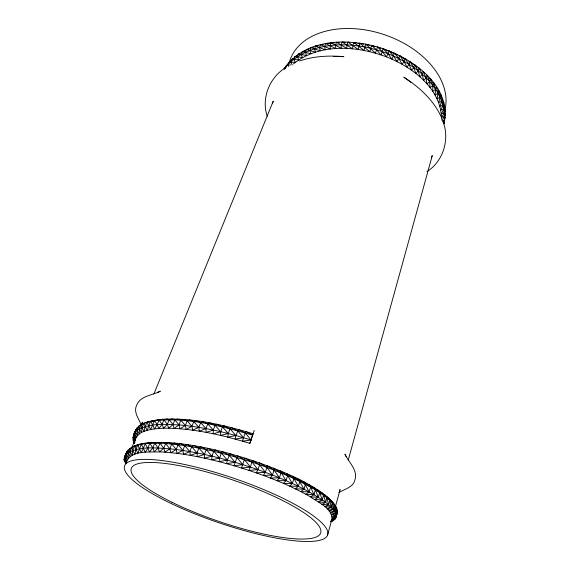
<?xml version="1.0" encoding="UTF-8"?>
<svg xmlns="http://www.w3.org/2000/svg" width="570" height="570" viewBox="0 0 570 570"><rect width="100%" height="100%" fill="white"/><g stroke="black" fill="none" stroke-linecap="round" stroke-linejoin="round"><path stroke-width="0.85" d="M441.486 119.201C441.472 88.485 412.53 67.281 386.588 56.914C357.005 45.714 319.485 42.978 293.464 63.89M441.843 120.306L444.564 116.394L445.327 113.608L443.774 123.555C452.338 86.476 413.699 59.28 383.261 48.785C350.735 37.855 305.613 37.378 284.145 68.706C307.722 40.719 350.073 40.669 382.299 51.628C411.704 61.795 445.747 85.308 444.351 120.028L442.847 121.895M125.892 454.547C131.413 439.862 156.237 442.968 168.699 442.569C199.742 444.871 230.102 452.844 259.457 462.911C283.197 471.725 307.558 481.009 327.458 497.083C331.434 501.336 337.098 505.64 337.39 511.903C336.692 516.042 335.367 520.837 330.614 521.75M126.205 462.954L124.274 457.739L126.105 453.271L123.968 459.627L126.205 462.954C130.195 449.794 148.699 452.438 159.472 451.868C184.822 453.079 209.724 458.8 234.049 465.761C260.426 473.677 286.532 483.21 310.522 496.89C318.195 502.676 332.303 507.963 331.918 519.256L327.486 535.323A107.246 23.456 18.8 0 1 167.523 501.757A107.246 23.456 18.8 0 1 183.255 464.208A107.246 23.456 18.8 0 1 327.486 535.323M142.108 423.902L142.436 422.078L141.438 424.529M134.171 443.631C131.471 437.667 134.613 430.3 138.973 425.975C145.813 421.244 154.449 420.375 162.478 419.292C193.28 417.539 223.789 424.992 253.094 433.734L249.831 443.389C223.49 435.366 196.337 428.953 168.699 428.205C160.419 428.191 151.926 428.519 144.067 431.397C136.707 433.421 134.263 441.116 132.062 447.528M133.886 436.577L132.967 437.653L135.183 440.909L135.553 438.964L134.15 433.742L135.118 431.276L132.967 437.653L134.912 442.22M443.774 123.555L445.113 117.249L444.351 120.028L442.869 120.498M443.695 123.875L444.536 120.783L443.838 123.341M335.331 517.695L334.911 519.22L331.149 520.467L333.664 520.31L330.7 521.272M335.402 506.645L340.126 489.502L339.542 490.592M348.227 460.147L432.274 155.553L431.348 157.968M424.023 72.782L423.182 71.535L422.327 74.385L419.869 76.864L418.188 70.901L414.647 64.709L413.328 64.581M420.076 69.298L419.064 68.044L418.188 70.901L415.858 73.501L413.763 67.559L409.951 61.532L408.79 61.517M272.474 103.64L273.23 101.168L153.936 393.863M406.268 59.537L405.014 58.539L404.101 61.396L402.199 64.332L398.922 58.61L394.476 53.188L391.961 59.166L387.992 53.708L383.261 48.785L382.99 49.227M393.827 53.473L388.94 50.858L386.588 56.914L382.299 51.628L377.468 46.968L375.452 53.145L365.691 44.168L364.023 50.431L353.856 42.522L352.837 45.343L352.545 48.828L342.228 42.059L341.181 44.866L341.259 48.364L331.042 42.793L329.98 45.586L330.401 49.049L320.532 44.681L319.457 47.46L320.205 50.851L310.906 47.666L309.816 50.431L310.849 53.715L302.328 51.678L301.231 54.421L302.52 57.556L294.947 56.594L293.842 59.323L295.338 62.294L288.862 62.315L287.757 65.03L286.325 65.436L284.352 69.44M249.831 443.389L254.227 430.386M336.998 513.356L334.911 519.22L331.918 519.256L335.737 517.959L337.39 511.903L335.737 517.959L332.26 517.895L336.122 516.534L337.326 510.285L336.043 514.945L336.122 516.534L332.153 516.37L336.043 514.945L336.799 508.518L335.509 513.207L336.043 514.945L331.605 514.703L335.509 513.207L335.794 506.602L331.761 501.465L336.286 507.799M349.645 42.408L347.999 42.144L346.966 44.959L346.859 48.457L336.564 42.28L335.509 45.08L335.759 48.564L325.691 43.598L324.622 46.384L325.206 49.818L315.602 46.042L314.512 48.813L315.41 52.155L306.475 49.554L305.385 52.305L306.546 55.518L298.481 54.029L297.383 56.765L298.78 59.822L291.74 59.365L290.629 62.08L292.218 64.959M135.175 446.331L131.984 447.072L132.746 450.557L134.826 454.254L135.852 449.63L137.726 444.992L138.553 445.035L134.62 445.94L132.746 450.557L132.254 455.309L130.117 451.661L129.81 448.383L131.428 447.999M145.386 422.919L143.847 423.253L142.023 427.742L141.474 432.587L139.358 428.989L138.973 425.975C138.474 430.101 134.527 431.91 133.33 435.63L135.183 440.909M129.81 448.383L127.951 452.936L125.037 455.986L126.519 461.137L124.274 457.739L125.792 455.188L123.968 459.627L125.649 463.389M131.984 447.072L130.117 451.661L130.138 456.534L127.951 452.936L128.115 449.858L126.262 454.383L127.274 459.456L125.037 455.986L126.875 451.49L126.262 454.383L128.478 457.917L127.951 452.936C140.598 445.89 155.981 448.013 169.832 448.797C194.641 451.404 219.001 457.311 242.806 464.657C265.62 471.896 288.128 480.467 309.189 491.931C318.723 497.745 329.766 503.16 335.509 513.207L330.593 512.893L334.497 511.326L335.794 506.602L333.208 503.467M142.742 424.187L141.175 424.529L139.358 428.989L139.322 433.948L137.156 430.414L137.227 427.593L135.425 431.996L136.365 437.147L134.15 433.742L135.945 429.36L135.425 431.996L137.619 435.473L137.156 430.414C149.54 422.719 165.108 424.344 179.016 424.914C203.547 427.051 227.644 432.744 251.121 440.019L245.186 432.872L238.445 429.452L235.902 435.551L235.104 439.078L243.525 437.71L245.784 431.526L252.759 435.181C219.813 425.69 185.065 416.207 150.551 421.259L147.117 430.378L143.847 423.253M134.741 433.328L133.33 435.63L135.553 438.964M426.937 171.641C443.496 161.196 450.072 138.823 442.783 120.833M286.275 67.296C269.752 76.872 261.003 98.054 267.259 116.323M284.145 68.706L285.577 67.759M338.851 492.644C344.401 489.11 353.343 487.371 354.946 479.84C358.181 470.122 348.505 462.135 344.95 454.155L346.211 456.655M288.862 62.315L290.451 61.517M157.783 392.374L160.334 391.17C152.66 395.373 140.07 395.722 136.622 405.37C133.28 411.953 138.767 418.636 141.047 424.515M291.74 59.365L293.187 58.731M135.974 446.146L137.912 445.312M294.947 56.594L296.45 56.031M148.457 422.156L158.147 419.784L159.03 420.061L162.478 419.292L163.904 419.776L167.21 419.007L169.176 419.705L173.009 424.522L174.185 428.384L179.016 424.914L180.825 420.218L183.604 419.399L187.152 420.803L191.983 426.346L192.582 430.172L198.88 427.386L200.647 422.626L202.778 421.693L207.751 423.859L213.294 430.079L213.216 433.791L220.747 431.725L222.464 426.916L223.853 425.797L229.995 428.733L235.902 435.551L227.736 437.147L228.292 433.549L229.995 428.733L231.121 427.543L237.583 430.721L243.525 437.71L242.478 441.166L251.121 440.019M330.543 521.707L331.989 521.244L330.636 521.422M298.481 54.029L300.041 53.537M299.535 60.997C313.728 56.088 328.997 55.404 343.853 56.658L333.593 56.43M139.315 444.799L141.588 444.101L137.726 444.992L141.324 452.687L145.314 443.667L148.977 442.797L149.782 443.303L152.788 447.906L154.32 451.768L158.09 447.992L159.963 443.211L163.191 442.32L165.649 443.481L184.751 445.576L206.247 449.523L229.09 455.145L252.104 462.128L266.938 467.343L287.594 475.679L299.863 481.372L315.395 489.772L326.988 497.617L334.319 504.543L334.497 511.326L329.111 510.948L333.001 509.295L334.319 504.543L329.845 499.334L332.36 502.355L333.001 509.295L327.173 508.868L331.028 507.129L332.36 502.355L327.458 497.083L329.916 500.04L331.028 507.129L324.757 506.673L328.569 504.842L329.916 500.04L324.615 494.724L326.988 497.617L328.569 504.842L321.879 504.365L325.627 502.441L326.988 497.617L321.316 492.273L323.589 495.088L325.627 502.441L318.537 501.956L322.207 499.94L323.589 495.088L317.561 489.73L319.72 492.466L322.207 499.94L314.747 499.455L318.317 497.339L319.72 492.466L313.372 487.122L315.395 489.772L318.317 497.339L310.522 496.89L313.977 494.667L315.395 489.772L308.755 484.45L310.629 487.015L313.977 494.667L305.862 494.254L309.189 491.931L310.629 487.015L303.739 481.743L309.189 491.931L300.803 491.575L303.981 489.146L305.449 484.208L298.338 479L303.981 489.146L295.353 488.868L298.374 486.324L299.863 481.372L292.574 476.249L298.374 486.324L289.546 486.139L292.389 483.488L293.899 478.529L286.482 473.506L292.389 483.488L283.404 483.417L286.055 480.653L287.594 475.679L280.091 470.777L286.055 480.653L276.97 480.709L279.414 477.838L280.974 472.858L273.429 468.098L274.077 470.072L279.414 477.838L270.258 478.03L272.488 475.059L274.077 470.072L266.539 465.469L266.938 467.343L272.488 475.059L263.319 475.409L265.328 472.338L266.938 467.343L259.457 462.911L259.599 464.693L257.961 469.68L256.187 472.858L265.328 472.338L259.599 464.693L252.218 460.439L250.444 467.115L248.905 470.385L257.961 469.68L252.104 462.128L244.872 458.08L241.509 468.02L250.444 467.115L244.487 459.669L237.455 455.836L234.049 465.761L242.806 464.657L236.799 457.339L230.009 453.727L227.359 460.118L226.568 463.638L235.096 462.32L229.09 455.145L222.585 451.768L221.395 453.1L219.642 458.059L219.101 461.657L227.359 460.118L221.395 453.1L215.218 449.965L213.764 451.226L211.997 456.171L211.698 459.833L219.642 458.059L213.764 451.226L207.957 448.334L206.247 449.523L204.459 454.461L204.395 458.173L211.997 456.171L206.247 449.523L200.84 446.887L198.873 448.013L197.07 452.929L197.241 456.691L204.459 454.461L198.873 448.013L193.9 445.626L191.698 446.695L189.874 451.59L190.273 455.394L197.07 452.929L191.698 446.695L187.181 444.557L184.751 445.576L182.913 450.45L183.533 454.29L189.874 451.59L184.751 445.576L180.726 443.688L178.068 444.664L174.555 443.025L171.691 443.966L168.699 442.569C159.821 444.443 150.323 442.085 141.296 444.23L137.855 453.378L134.62 445.94M302.328 51.678L305.527 50.844M399.014 55.945L399.841 55.753L404.016 58.632M306.475 49.554L308.933 49.041M310.906 47.666L313.407 47.274M318.131 45.764L315.602 46.042L316.913 46.426M320.532 44.681L323.09 44.517M325.691 43.598L329.959 43.52M290.728 64.98L287.757 65.03L288.584 66.412M331.042 42.793L334.455 42.885M336.564 42.28L339.1 42.458M342.228 42.059L345.57 42.451M356.271 43.014L353.856 42.522L354.583 43.192M357.875 43.349L359.485 43.676M363.674 44.182L359.763 43.199L358.274 49.49L347.999 42.144M369.467 45.308L365.691 44.168L366.018 44.774M428.647 78.254L430.464 78.867L431.07 80.398M374.918 46.598L371.604 45.422L369.759 51.656L359.763 43.199L360.29 43.84M147.694 422.42L146.967 422.163L145.143 426.674L144.067 431.397L142.023 427.742L141.175 424.529M432.317 82.173L433.599 82.671L435.558 89.369L435.095 95.09L437.974 93.273L438.779 90.438L440.019 97.192L438.722 102.664L441.686 101.111L442.477 98.289L442.976 105.008L440.881 110.167L443.88 108.87L444.657 106.063L444.408 112.668L441.579 117.449L444.564 116.394L445.177 109.867L444.408 112.668L441.415 113.843L443.88 108.87L443.752 102.194L442.976 105.008L439.983 106.433L441.686 101.111L440.817 94.364L440.019 97.192L437.09 98.881L437.974 93.273L436.371 86.533L435.558 89.369L432.737 91.328L432.772 85.507L433.599 82.671L434.176 84.909M377.468 46.968L380.625 48.258M390.008 51.87L392.303 52.832M387.735 50.88L383.261 48.785L381.074 54.905L376.499 49.811L371.604 45.422L371.733 45.992M394.476 53.188L397.504 55.026M410.877 82.322L403.866 77.185C419.121 87.011 433.25 99.771 441.009 116.472M412.766 64.068L409.951 61.532L409.06 64.382L407.001 67.21L404.101 61.396L399.841 55.753L397.176 61.638L393.542 56.038L388.94 50.858M417.012 67.182L414.647 64.709L413.763 67.559L411.561 70.274L409.06 64.382L405.014 58.539M334.198 505.341L336.279 507.884M134.413 443.296L133.551 442.056L134.42 443.595M134.798 442.341L133.045 439.798L134.57 442.861M419.064 68.044L422.327 74.385L423.581 80.349L426.146 77.997L426.987 75.147L429.63 81.71L430.022 87.602L432.772 85.507L430.464 78.867L429.63 81.71L426.966 83.933L426.146 77.997L423.182 71.535M289.154 62.9A81.403 54.692 18.8 0 1 380.71 33.509A81.403 54.692 18.8 0 1 444.849 110.088M220.747 431.725L220.426 435.38L228.292 433.549L222.464 426.916L216.678 424.237L215.033 425.291L213.294 430.079L206.148 432.388L205.991 428.633L207.751 423.859L209.639 422.869L215.033 425.291L220.747 431.725M193.772 421.608L191.983 426.346L186.155 429.367L185.357 425.526L180.825 420.218L177.797 419.057L174.826 419.855L172.318 418.922L169.176 419.705L167.352 424.351L163.576 428.234L162.079 424.401L159.03 420.061L157.199 424.657L154.513 428.911L150.751 421.351L146.967 422.163L150.594 429.552L154.57 420.56L157.199 424.657L158.845 428.469L162.079 424.401L163.904 419.776L167.352 424.351L168.699 428.205L173.009 424.522L174.826 419.855L179.016 424.914L180.013 428.768L185.357 425.526L187.152 420.803L189.724 419.955L193.772 421.608L198.88 427.386L199.258 431.184L205.991 428.633L200.647 422.626L196.13 420.717L193.772 421.608M178.068 444.664L176.223 449.523L177.049 453.378L182.913 450.45L178.068 444.664M171.691 443.966L169.832 448.797L164.987 452.167L163.782 448.291L159.963 443.211L158.054 442.277L154.67 443.154L153.316 442.434L149.782 443.303L147.901 448.034L145.236 452.188L141.296 444.23L145.065 443.353L149.575 451.875L152.788 447.906L154.67 443.154L158.09 447.992L159.472 451.868L163.782 448.291L165.649 443.481L169.832 448.797L170.858 452.673L176.223 449.523L171.691 443.966M171.948 502.263A100.014 21.852 18.8 0 0 320.604 533.135A100.014 21.852 18.8 0 0 185.392 466.851A100.014 21.852 18.8 0 0 171.948 502.263"/></g></svg>
